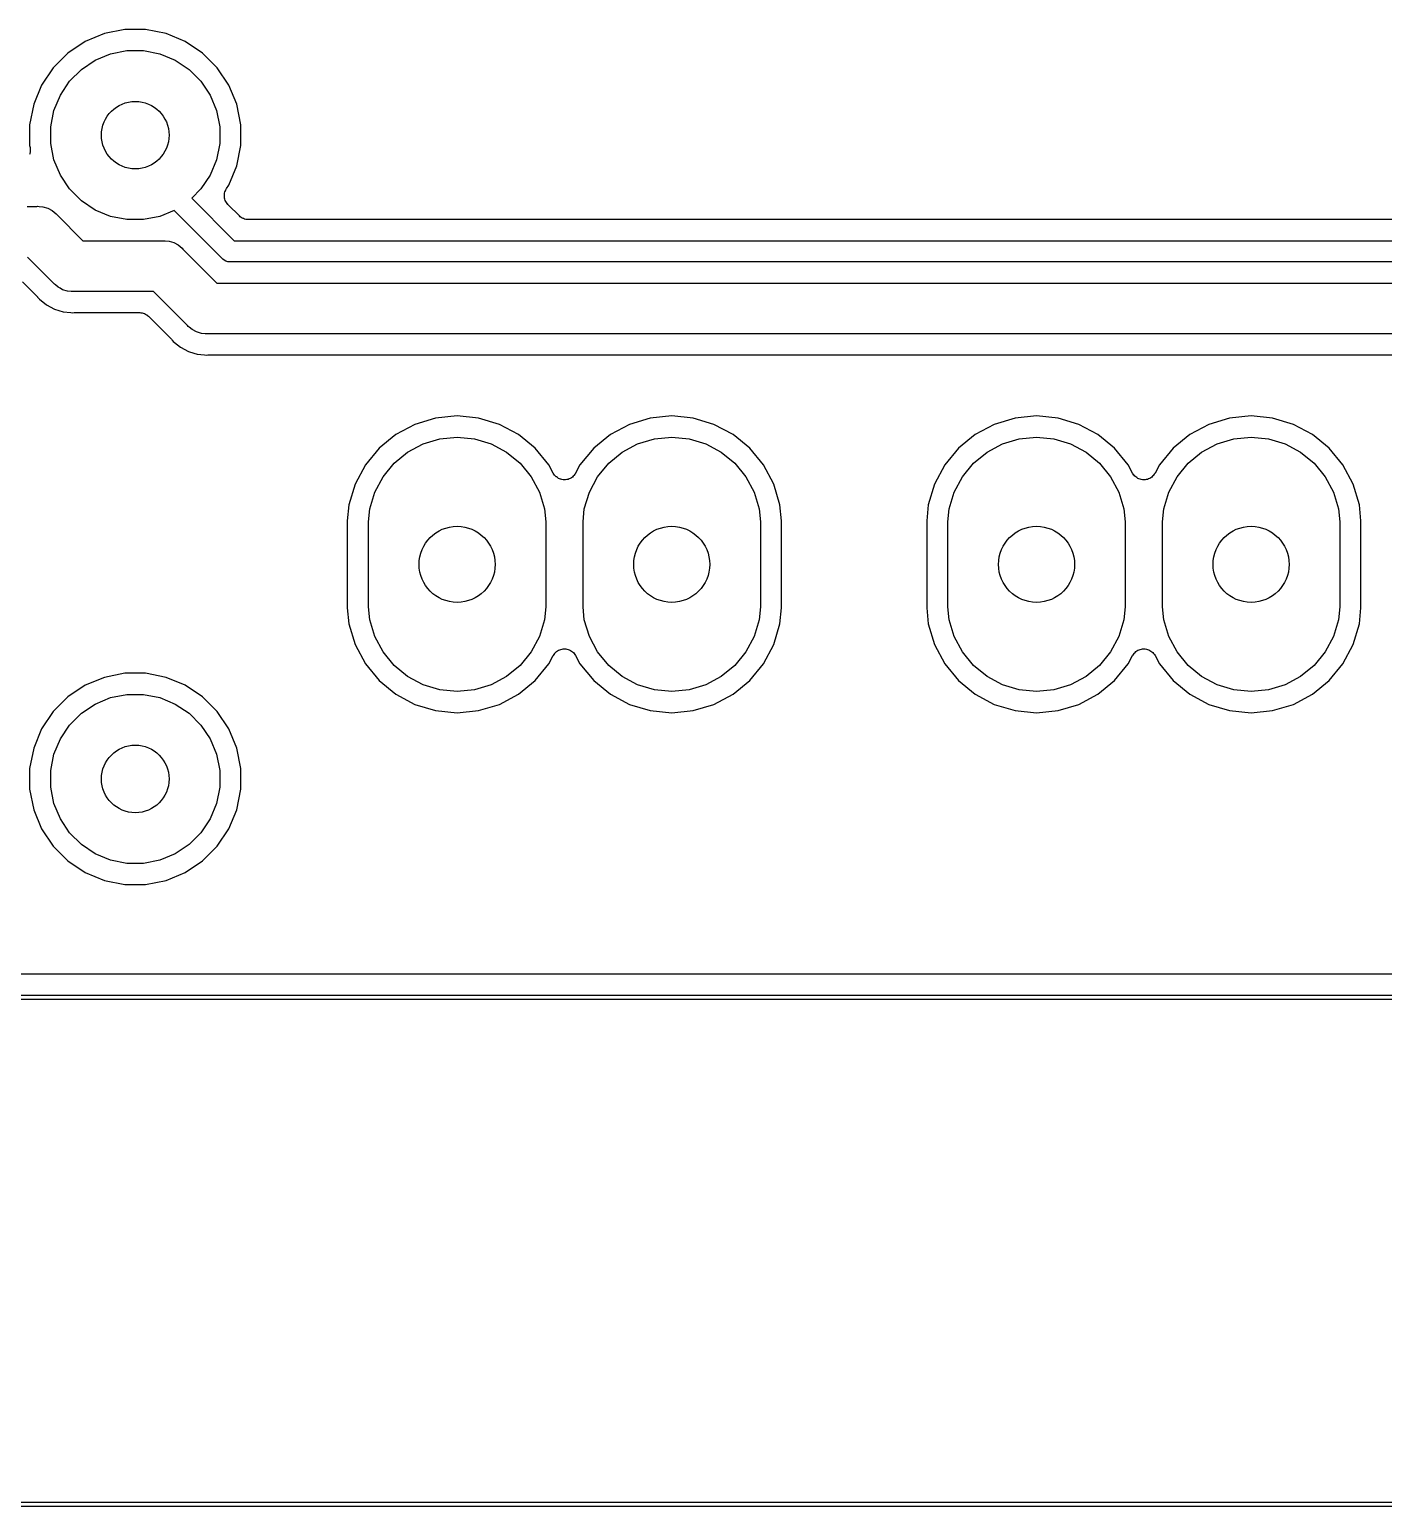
# Model space of a CAD drawing. Extents: x 44 to 126, y -146 to -44.
# Drawn here: x 62.25 to 78.27, y -146.03 to -128.54 of the extents above; entities that cross this region are included whole.
import ezdxf

# ---------------------------------------------------------------- set-up
doc = ezdxf.new("R2010")
doc.units = 0
doc.layers.add('BLACK', color=7, linetype='CONTINUOUS')

msp = doc.modelspace()

# ---------------------------------------------------------------- linework, layer by layer
at = {"layer": 'BLACK', "linetype": 'CONTINUOUS'}
for p, q in [((63.1354, -128.592), (62.9079, -128.686)), ((63.3769, -128.544), (63.1354, -128.592)), ((63.6231, -128.544), (63.3769, -128.544)), ((63.8646, -128.592), (63.6231, -128.544)), ((64.0921, -128.686), (63.8646, -128.592)), ((62.7032, -128.823), (62.5291, -128.997)), ((62.9079, -128.686), (62.7032, -128.823)), ((63.0263, -128.908), (63.2083, -128.832)), ((63.2083, -128.832), (63.4015, -128.794)), ((63.4015, -128.794), (63.5985, -128.794)), ((63.5985, -128.794), (63.7917, -128.832)), ((63.7917, -128.832), (63.9737, -128.908)), ((64.2968, -128.823), (64.0921, -128.686)), ((64.4709, -128.997), (64.2968, -128.823)), ((62.5291, -128.997), (62.3923, -129.202)), ((62.8625, -129.017), (63.0263, -128.908)), ((63.9737, -128.908), (64.1375, -129.017)), ((64.6077, -129.202), (64.4709, -128.997)), ((62.6138, -129.32), (62.7232, -129.157)), ((62.7232, -129.157), (62.8625, -129.017)), ((64.1375, -129.017), (64.2768, -129.157)), ((64.2768, -129.157), (64.3862, -129.32)), ((62.3923, -129.202), (62.298, -129.429)), ((62.5384, -129.502), (62.6138, -129.32)), ((64.3862, -129.32), (64.4616, -129.502)), ((64.702, -129.429), (64.6077, -129.202)), ((62.298, -129.429), (62.25, -129.671)), ((62.5, -129.696), (62.5384, -129.502)), ((64.4616, -129.502), (64.5, -129.696)), ((64.75, -129.671), (64.702, -129.429)), ((62.25, -129.671), (62.25, -129.917)), ((62.5, -129.892), (62.5, -129.696)), ((64.5, -129.696), (64.5, -129.892)), ((64.75, -129.917), (64.75, -129.671)), ((62.2508, -130.015), (62.2478, -130.022)), ((62.25, -129.917), (62.2548, -129.941)), ((62.2522, -130.008), (62.2508, -130.015)), ((62.2544, -130.001), (62.2522, -130.008)), ((62.2552, -129.994), (62.2544, -130.001)), ((62.2548, -129.941), (62.2551, -129.943)), ((62.2551, -129.943), (62.2557, -129.95)), ((62.2568, -129.986), (62.2552, -129.994)), ((62.2557, -129.95), (62.2571, -129.957)), ((62.2576, -129.972), (62.2568, -129.979)), ((62.2568, -129.979), (62.2568, -129.986)), ((62.2571, -129.957), (62.257, -129.965)), ((62.257, -129.965), (62.2576, -129.972)), ((62.5384, -130.086), (62.5, -129.892)), ((64.5, -129.892), (64.4616, -130.086)), ((64.702, -130.159), (64.75, -129.917)), ((62.6138, -130.268), (62.5384, -130.086)), ((64.4616, -130.086), (64.3862, -130.268)), ((64.6077, -130.386), (64.702, -130.159)), ((62.7232, -130.431), (62.6138, -130.268)), ((64.3862, -130.268), (64.2768, -130.431)), ((64.5803, -130.427), (64.6077, -130.386)), ((62.8625, -130.571), (62.7232, -130.431)), ((63.0263, -130.68), (62.8625, -130.571)), ((64.2768, -130.431), (64.1685, -130.54)), ((64.1685, -130.54), (64.6728, -131.044)), ((64.555, -130.509), (64.5565, -130.495)), ((64.5551, -130.51), (64.555, -130.509)), ((64.5563, -130.524), (64.555, -130.51)), ((64.555, -130.51), (64.5551, -130.51)), ((64.5576, -130.538), (64.5563, -130.524)), ((64.5565, -130.495), (64.5579, -130.481)), ((64.5577, -130.539), (64.5576, -130.538)), ((64.5578, -130.539), (64.5577, -130.539)), ((64.5618, -130.553), (64.5578, -130.539)), ((64.5579, -130.481), (64.5581, -130.48)), ((64.5581, -130.48), (64.5582, -130.48)), ((64.5582, -130.48), (64.5624, -130.466)), ((64.5657, -130.566), (64.5618, -130.553)), ((64.5624, -130.466), (64.5665, -130.453)), ((64.566, -130.567), (64.5657, -130.566)), ((64.5662, -130.567), (64.566, -130.567)), ((64.5727, -130.58), (64.5662, -130.567)), ((64.5665, -130.453), (64.5667, -130.452)), ((64.5667, -130.452), (64.5669, -130.452)), ((64.5669, -130.452), (64.5737, -130.44)), ((64.5792, -130.592), (64.5727, -130.58)), ((64.5737, -130.44), (64.5803, -130.427)), ((62.2193, -130.637), (62.3343, -130.637)), ((62.3343, -130.637), (62.349, -130.636)), ((62.349, -130.636), (62.3637, -130.637)), ((62.3637, -130.637), (62.3637, -130.637)), ((62.3637, -130.637), (62.4078, -130.641)), ((62.4078, -130.641), (62.4644, -130.658)), ((62.4644, -130.658), (62.5165, -130.686)), ((62.5165, -130.686), (62.5622, -130.724)), ((62.5622, -130.724), (62.5716, -130.735)), ((62.5716, -130.735), (62.8803, -131.044)), ((63.2083, -130.756), (63.0263, -130.68)), ((63.4015, -130.794), (63.2083, -130.756)), ((63.7917, -130.756), (63.5985, -130.794)), ((63.9608, -130.686), (63.7917, -130.756)), ((64.5283, -131.253), (63.9608, -130.686)), ((64.5796, -130.593), (64.5792, -130.592)), ((64.5798, -130.593), (64.5796, -130.593)), ((64.5886, -130.604), (64.5798, -130.593)), ((64.5975, -130.615), (64.5886, -130.604)), ((64.5983, -130.616), (64.5975, -130.615)), ((64.5989, -130.617), (64.5983, -130.616)), ((64.5983, -130.616), (64.5983, -130.616)), ((64.5983, -130.616), (64.5983, -130.616)), ((64.7324, -130.75), (64.5989, -130.617)), ((64.7431, -130.759), (64.7324, -130.75)), ((63.5985, -130.794), (63.4015, -130.794)), ((64.7537, -130.768), (64.7431, -130.759)), ((64.7544, -130.768), (64.7537, -130.768)), ((64.755, -130.769), (64.7544, -130.768)), ((64.7673, -130.775), (64.755, -130.769)), ((64.7794, -130.782), (64.7673, -130.775)), ((64.7801, -130.782), (64.7794, -130.782)), ((64.7808, -130.782), (64.7801, -130.782)), ((64.7941, -130.787), (64.7808, -130.782)), ((64.8073, -130.791), (64.7941, -130.787)), ((64.8081, -130.791), (64.8073, -130.791)), ((64.8088, -130.791), (64.8081, -130.791)), ((64.8227, -130.792), (64.8088, -130.791)), ((64.8364, -130.794), (64.8227, -130.792)), ((64.8379, -130.794), (64.8364, -130.794)), ((64.838, -130.794), (64.8379, -130.794)), ((64.8379, -130.794), (64.8379, -130.794)), ((64.8385, -130.794), (64.838, -130.794)), ((86.5142, -130.794), (64.8385, -130.794)), ((62.8803, -131.044), (63.8267, -131.044)), ((63.8267, -131.044), (63.8414, -131.043)), ((63.8414, -131.043), (63.8561, -131.044)), ((63.8561, -131.044), (63.8561, -131.044)), ((63.8561, -131.044), (63.9002, -131.048)), ((63.9002, -131.048), (63.9568, -131.065)), ((63.9568, -131.065), (64.0089, -131.093)), ((64.0089, -131.093), (64.0546, -131.131)), ((64.6728, -131.044), (88.2382, -131.044)), ((62.5334, -131.546), (62.2247, -131.237)), ((64.0546, -131.131), (64.0639, -131.142)), ((64.0639, -131.142), (64.4657, -131.544)), ((64.5322, -131.258), (64.5283, -131.253)), ((64.5369, -131.262), (64.5322, -131.258)), ((64.5512, -131.273), (64.5369, -131.262)), ((64.5704, -131.284), (64.5512, -131.273)), ((64.5729, -131.285), (64.5704, -131.284)), ((64.5965, -131.292), (64.5729, -131.285)), ((64.6149, -131.294), (64.5965, -131.292)), ((64.621, -131.295), (64.6149, -131.294)), ((64.6149, -131.294), (64.6149, -131.294)), ((64.6271, -131.294), (64.621, -131.295)), ((88.2839, -131.294), (64.6271, -131.294)), ((62.1649, -131.531), (62.3428, -131.709)), ((62.5428, -131.557), (62.5334, -131.546)), ((62.5543, -131.567), (62.5428, -131.557)), ((62.5885, -131.595), (62.5543, -131.567)), ((62.61, -131.606), (62.5885, -131.595)), ((62.6406, -131.623), (62.61, -131.606)), ((62.6972, -131.64), (62.6406, -131.623)), ((64.4657, -131.544), (88.4453, -131.544)), ((62.3428, -131.709), (62.3442, -131.71)), ((62.3442, -131.71), (62.3482, -131.715)), ((62.3482, -131.715), (62.3527, -131.719)), ((62.3527, -131.719), (62.3652, -131.735)), ((62.3652, -131.735), (62.449, -131.804)), ((62.449, -131.804), (62.5445, -131.855)), ((62.7413, -131.644), (62.6972, -131.64)), ((62.756, -131.645), (62.7413, -131.644)), ((62.7413, -131.644), (62.7413, -131.644)), ((62.7707, -131.644), (62.756, -131.645)), ((63.7171, -131.644), (62.7707, -131.644)), ((64.1189, -132.046), (63.7171, -131.644)), ((62.5445, -131.855), (62.6482, -131.886)), ((62.6482, -131.886), (62.7363, -131.895)), ((62.7363, -131.895), (62.7363, -131.895)), ((62.7363, -131.895), (62.756, -131.897)), ((62.756, -131.897), (62.7757, -131.895)), ((62.7757, -131.895), (62.7778, -131.895)), ((62.7778, -131.895), (62.7841, -131.895)), ((62.7841, -131.895), (62.7904, -131.894)), ((62.7904, -131.894), (63.5514, -131.894)), ((63.5514, -131.894), (63.5519, -131.894)), ((63.5519, -131.894), (63.552, -131.894)), ((63.552, -131.894), (63.552, -131.894)), ((63.552, -131.894), (63.5535, -131.894)), ((63.5535, -131.894), (63.5673, -131.896)), ((63.5673, -131.896), (63.5811, -131.897)), ((63.5811, -131.897), (63.5818, -131.897)), ((63.5818, -131.897), (63.5826, -131.897)), ((63.5826, -131.897), (63.5958, -131.901)), ((63.5958, -131.901), (63.6091, -131.906)), ((63.6091, -131.906), (63.6098, -131.906)), ((63.6098, -131.906), (63.6105, -131.906)), ((63.6105, -131.906), (63.6227, -131.913)), ((63.6227, -131.913), (63.6349, -131.919)), ((63.6349, -131.919), (63.6355, -131.92)), ((63.6355, -131.92), (63.6362, -131.92)), ((63.6362, -131.92), (63.6468, -131.929)), ((63.6468, -131.929), (63.6575, -131.938)), ((63.6575, -131.938), (63.9282, -132.209)), ((64.1282, -132.057), (64.1189, -132.046)), ((64.1397, -132.067), (64.1282, -132.057)), ((64.1739, -132.095), (64.1397, -132.067)), ((64.1397, -132.067), (64.1397, -132.067)), ((64.226, -132.123), (64.1739, -132.095)), ((64.2826, -132.14), (64.226, -132.123)), ((64.226, -132.123), (64.226, -132.123)), ((64.3267, -132.144), (64.2826, -132.14)), ((64.3414, -132.145), (64.3267, -132.144)), ((64.3267, -132.144), (64.3267, -132.144)), ((64.3561, -132.144), (64.3414, -132.145)), ((88.5549, -132.144), (64.3561, -132.144)), ((63.9282, -132.209), (63.9297, -132.21)), ((63.9297, -132.21), (63.9336, -132.215)), ((63.9336, -132.215), (63.9381, -132.22)), ((63.9381, -132.22), (63.9506, -132.235)), ((63.9506, -132.235), (63.9659, -132.247)), ((63.9659, -132.247), (63.9661, -132.247)), ((63.9661, -132.247), (64.0344, -132.304)), ((64.0344, -132.304), (64.1299, -132.355)), ((64.1299, -132.355), (64.1421, -132.358)), ((64.1421, -132.358), (64.1421, -132.358)), ((64.1421, -132.358), (64.2336, -132.386)), ((64.2336, -132.386), (64.3217, -132.395)), ((64.3217, -132.395), (64.3217, -132.395)), ((64.3217, -132.395), (64.3414, -132.397)), ((64.3414, -132.397), (64.3611, -132.395)), ((64.3611, -132.395), (64.3632, -132.395)), ((64.3632, -132.395), (64.3695, -132.395)), ((64.3695, -132.395), (64.3758, -132.394)), ((64.3758, -132.394), (88.5352, -132.394)), ((67.0552, -133.143), (66.8101, -133.217)), ((67.31, -133.118), (67.0552, -133.143)), ((67.5648, -133.143), (67.31, -133.118)), ((67.8099, -133.217), (67.5648, -133.143)), ((69.5952, -133.143), (69.3501, -133.217)), ((69.85, -133.118), (69.5952, -133.143)), ((70.1048, -133.143), (69.85, -133.118)), ((70.3499, -133.217), (70.1048, -133.143)), ((73.9132, -133.143), (73.6681, -133.217)), ((74.168, -133.118), (73.9132, -133.143)), ((74.4228, -133.143), (74.168, -133.118)), ((74.6679, -133.217), (74.4228, -133.143)), ((76.4532, -133.143), (76.2081, -133.217)), ((76.708, -133.118), (76.4532, -133.143)), ((76.9628, -133.143), (76.708, -133.118)), ((77.2079, -133.217), (76.9628, -133.143)), ((66.5843, -133.338), (66.3863, -133.5)), ((66.8101, -133.217), (66.5843, -133.338)), ((67.1042, -133.389), (67.31, -133.369)), ((67.31, -133.369), (67.5158, -133.389)), ((68.0357, -133.338), (67.8099, -133.217)), ((68.2337, -133.5), (68.0357, -133.338)), ((69.1243, -133.338), (68.9263, -133.5)), ((69.3501, -133.217), (69.1243, -133.338)), ((69.6442, -133.389), (69.85, -133.369)), ((69.85, -133.369), (70.0558, -133.389)), ((70.5757, -133.338), (70.3499, -133.217)), ((70.7737, -133.5), (70.5757, -133.338)), ((73.4423, -133.338), (73.2443, -133.5)), ((73.6681, -133.217), (73.4423, -133.338)), ((73.9622, -133.389), (74.168, -133.369)), ((74.168, -133.369), (74.3738, -133.389)), ((74.8937, -133.338), (74.6679, -133.217)), ((75.0917, -133.5), (74.8937, -133.338)), ((75.9823, -133.338), (75.7843, -133.5)), ((76.2081, -133.217), (75.9823, -133.338)), ((76.5022, -133.389), (76.708, -133.369)), ((76.708, -133.369), (76.9138, -133.389)), ((77.4337, -133.338), (77.2079, -133.217)), ((77.6317, -133.5), (77.4337, -133.338)), ((66.3863, -133.5), (66.2239, -133.698)), ((66.5639, -133.678), (66.7238, -133.547)), ((66.7238, -133.547), (66.9062, -133.449)), ((66.9062, -133.449), (67.1042, -133.389)), ((67.5158, -133.389), (67.7138, -133.449)), ((67.7138, -133.449), (67.8962, -133.547)), ((67.8962, -133.547), (68.0561, -133.678)), ((68.3961, -133.698), (68.2337, -133.5)), ((68.9263, -133.5), (68.7639, -133.698)), ((69.1039, -133.678), (69.2638, -133.547)), ((69.2638, -133.547), (69.4462, -133.449)), ((69.4462, -133.449), (69.6442, -133.389)), ((70.0558, -133.389), (70.2538, -133.449)), ((70.2538, -133.449), (70.4362, -133.547)), ((70.4362, -133.547), (70.5961, -133.678)), ((70.9361, -133.698), (70.7737, -133.5)), ((73.2443, -133.5), (73.0819, -133.698)), ((73.4219, -133.678), (73.5818, -133.547)), ((73.5818, -133.547), (73.7642, -133.449)), ((73.7642, -133.449), (73.9622, -133.389)), ((74.3738, -133.389), (74.5718, -133.449)), ((74.5718, -133.449), (74.7542, -133.547)), ((74.7542, -133.547), (74.9141, -133.678)), ((75.2541, -133.698), (75.0917, -133.5)), ((75.7843, -133.5), (75.6219, -133.698)), ((75.9619, -133.678), (76.1218, -133.547)), ((76.1218, -133.547), (76.3042, -133.449)), ((76.3042, -133.449), (76.5022, -133.389)), ((76.9138, -133.389), (77.1118, -133.449)), ((77.1118, -133.449), (77.2942, -133.547)), ((77.2942, -133.547), (77.4541, -133.678)), ((77.7941, -133.698), (77.6317, -133.5)), ((66.2239, -133.698), (66.1031, -133.924)), ((66.4327, -133.838), (66.5639, -133.678)), ((68.0561, -133.678), (68.1873, -133.838)), ((68.4477, -133.795), (68.3961, -133.698)), ((68.7639, -133.698), (68.7123, -133.795)), ((68.9727, -133.838), (69.1039, -133.678)), ((70.5961, -133.678), (70.7273, -133.838)), ((71.0569, -133.924), (70.9361, -133.698)), ((73.0819, -133.698), (72.9611, -133.924)), ((73.2907, -133.838), (73.4219, -133.678)), ((74.9141, -133.678), (75.0453, -133.838)), ((75.3057, -133.795), (75.2541, -133.698)), ((75.6219, -133.698), (75.5703, -133.795)), ((75.8307, -133.838), (75.9619, -133.678)), ((77.4541, -133.678), (77.5853, -133.838)), ((77.9149, -133.924), (77.7941, -133.698)), ((66.3352, -134.02), (66.4327, -133.838)), ((68.1873, -133.838), (68.2848, -134.02)), ((68.4556, -133.807), (68.4477, -133.795)), ((68.4636, -133.819), (68.4556, -133.807)), ((68.4638, -133.819), (68.4636, -133.819)), ((68.464, -133.819), (68.4638, -133.819)), ((68.4741, -133.829), (68.464, -133.819)), ((68.4841, -133.839), (68.4741, -133.829)), ((68.4844, -133.84), (68.4841, -133.839)), ((68.4846, -133.84), (68.4844, -133.84)), ((68.4966, -133.848), (68.4846, -133.84)), ((68.5084, -133.856), (68.4966, -133.848)), ((68.5087, -133.856), (68.5084, -133.856)), ((68.5089, -133.856), (68.5087, -133.856)), ((68.5224, -133.862), (68.5089, -133.856)), ((68.5353, -133.867), (68.5224, -133.862)), ((68.5356, -133.867), (68.5353, -133.867)), ((68.536, -133.867), (68.5356, -133.867)), ((68.5502, -133.87), (68.536, -133.867)), ((68.564, -133.873), (68.5502, -133.87)), ((68.5643, -133.873), (68.564, -133.873)), ((68.5646, -133.873), (68.5643, -133.873)), ((68.5789, -133.873), (68.5646, -133.873)), ((68.5933, -133.873), (68.5789, -133.873)), ((68.5936, -133.873), (68.5933, -133.873)), ((68.5939, -133.873), (68.5936, -133.873)), ((68.608, -133.871), (68.5939, -133.873)), ((68.622, -133.868), (68.608, -133.871)), ((68.6223, -133.868), (68.622, -133.868)), ((68.6227, -133.868), (68.6223, -133.868)), ((68.6361, -133.862), (68.6227, -133.868)), ((68.6492, -133.857), (68.6361, -133.862)), ((68.6495, -133.857), (68.6492, -133.857)), ((68.6498, -133.857), (68.6495, -133.857)), ((68.6619, -133.849), (68.6498, -133.857)), ((68.6737, -133.841), (68.6619, -133.849)), ((68.674, -133.841), (68.6737, -133.841)), ((68.6742, -133.841), (68.674, -133.841)), ((68.6845, -133.831), (68.6742, -133.841)), ((68.6947, -133.821), (68.6845, -133.831)), ((68.6949, -133.82), (68.6947, -133.821)), ((68.6951, -133.82), (68.6949, -133.82)), ((68.7032, -133.808), (68.6951, -133.82)), ((68.7113, -133.797), (68.7032, -133.808)), ((68.7116, -133.796), (68.7113, -133.797)), ((68.7123, -133.795), (68.7116, -133.796)), ((68.7116, -133.796), (68.7116, -133.796)), ((68.7116, -133.796), (68.7116, -133.796)), ((68.8752, -134.02), (68.9727, -133.838)), ((70.7273, -133.838), (70.8248, -134.02)), ((73.1932, -134.02), (73.2907, -133.838)), ((75.0453, -133.838), (75.1428, -134.02)), ((75.3136, -133.807), (75.3057, -133.795)), ((75.3216, -133.819), (75.3136, -133.807)), ((75.3218, -133.819), (75.3216, -133.819)), ((75.322, -133.819), (75.3218, -133.819)), ((75.3321, -133.829), (75.322, -133.819)), ((75.3421, -133.839), (75.3321, -133.829)), ((75.3424, -133.84), (75.3421, -133.839)), ((75.3426, -133.84), (75.3424, -133.84)), ((75.3546, -133.848), (75.3426, -133.84)), ((75.3664, -133.856), (75.3546, -133.848)), ((75.3667, -133.856), (75.3664, -133.856)), ((75.3669, -133.856), (75.3667, -133.856)), ((75.3804, -133.862), (75.3669, -133.856)), ((75.3933, -133.867), (75.3804, -133.862)), ((75.3936, -133.867), (75.3933, -133.867)), ((75.394, -133.867), (75.3936, -133.867)), ((75.4082, -133.87), (75.394, -133.867)), ((75.422, -133.873), (75.4082, -133.87)), ((75.4223, -133.873), (75.422, -133.873)), ((75.4226, -133.873), (75.4223, -133.873)), ((75.4369, -133.873), (75.4226, -133.873)), ((75.4513, -133.873), (75.4369, -133.873)), ((75.4516, -133.873), (75.4513, -133.873)), ((75.4519, -133.873), (75.4516, -133.873)), ((75.466, -133.871), (75.4519, -133.873)), ((75.48, -133.868), (75.466, -133.871)), ((75.4803, -133.868), (75.48, -133.868)), ((75.4807, -133.868), (75.4803, -133.868)), ((75.4941, -133.862), (75.4807, -133.868)), ((75.5072, -133.857), (75.4941, -133.862)), ((75.5075, -133.857), (75.5072, -133.857)), ((75.5078, -133.857), (75.5075, -133.857)), ((75.5199, -133.849), (75.5078, -133.857)), ((75.5317, -133.841), (75.5199, -133.849)), ((75.532, -133.841), (75.5317, -133.841)), ((75.5322, -133.841), (75.532, -133.841)), ((75.5425, -133.831), (75.5322, -133.841)), ((75.5527, -133.821), (75.5425, -133.831)), ((75.5529, -133.82), (75.5527, -133.821)), ((75.5531, -133.82), (75.5529, -133.82)), ((75.5612, -133.808), (75.5531, -133.82)), ((75.5693, -133.797), (75.5612, -133.808)), ((75.5696, -133.796), (75.5693, -133.797)), ((75.5703, -133.795), (75.5696, -133.796)), ((75.5696, -133.796), (75.5696, -133.796)), ((75.5696, -133.796), (75.5696, -133.796)), ((75.7332, -134.02), (75.8307, -133.838)), ((77.5853, -133.838), (77.6828, -134.02)), ((66.1031, -133.924), (66.0288, -134.169)), ((66.2752, -134.218), (66.3352, -134.02)), ((68.2848, -134.02), (68.3448, -134.218)), ((68.8152, -134.218), (68.8752, -134.02)), ((70.8248, -134.02), (70.8848, -134.218)), ((71.1312, -134.169), (71.0569, -133.924)), ((72.9611, -133.924), (72.8868, -134.169)), ((73.1332, -134.218), (73.1932, -134.02)), ((75.1428, -134.02), (75.2028, -134.218)), ((75.6732, -134.218), (75.7332, -134.02)), ((77.6828, -134.02), (77.7428, -134.218)), ((77.9892, -134.169), (77.9149, -133.924)), ((66.0288, -134.169), (66.01, -134.36)), ((66.26, -134.372), (66.2752, -134.218)), ((68.3448, -134.218), (68.36, -134.372)), ((68.8, -134.372), (68.8152, -134.218)), ((70.8848, -134.218), (70.9, -134.372)), ((71.15, -134.36), (71.1312, -134.169)), ((72.8868, -134.169), (72.868, -134.36)), ((73.118, -134.372), (73.1332, -134.218)), ((75.2028, -134.218), (75.218, -134.372)), ((75.658, -134.372), (75.6732, -134.218)), ((77.7428, -134.218), (77.758, -134.372)), ((78.008, -134.36), (77.9892, -134.169)), ((66.01, -134.36), (66.01, -135.388)), ((66.26, -135.376), (66.26, -134.372)), ((68.36, -134.372), (68.36, -135.376)), ((68.8, -135.376), (68.8, -134.372)), ((70.9, -134.372), (70.9, -135.376)), ((71.15, -135.388), (71.15, -134.36)), ((72.868, -134.36), (72.868, -135.388)), ((73.118, -135.376), (73.118, -134.372)), ((75.218, -134.372), (75.218, -135.376)), ((75.658, -135.376), (75.658, -134.372)), ((77.758, -134.372), (77.758, -135.376)), ((78.008, -135.388), (78.008, -134.36)), ((66.01, -135.388), (66.0288, -135.579)), ((66.2752, -135.53), (66.26, -135.376)), ((68.36, -135.376), (68.3448, -135.53)), ((68.8152, -135.53), (68.8, -135.376)), ((70.9, -135.376), (70.8848, -135.53)), ((71.1312, -135.579), (71.15, -135.388)), ((72.868, -135.388), (72.8868, -135.579)), ((73.1332, -135.53), (73.118, -135.376)), ((75.218, -135.376), (75.2028, -135.53)), ((75.6732, -135.53), (75.658, -135.376)), ((77.758, -135.376), (77.7428, -135.53)), ((77.9892, -135.579), (78.008, -135.388)), ((66.0288, -135.579), (66.1031, -135.824)), ((66.3352, -135.728), (66.2752, -135.53)), ((68.3448, -135.53), (68.2848, -135.728)), ((68.8752, -135.728), (68.8152, -135.53)), ((70.8848, -135.53), (70.8248, -135.728)), ((71.0569, -135.824), (71.1312, -135.579)), ((72.8868, -135.579), (72.9611, -135.824)), ((73.1932, -135.728), (73.1332, -135.53)), ((75.2028, -135.53), (75.1428, -135.728)), ((75.7332, -135.728), (75.6732, -135.53)), ((77.7428, -135.53), (77.6828, -135.728)), ((77.9149, -135.824), (77.9892, -135.579)), ((66.1031, -135.824), (66.2239, -136.05)), ((66.4327, -135.91), (66.3352, -135.728)), ((68.2848, -135.728), (68.1873, -135.91)), ((68.9727, -135.91), (68.8752, -135.728)), ((70.8248, -135.728), (70.7273, -135.91)), ((70.9361, -136.05), (71.0569, -135.824)), ((72.9611, -135.824), (73.0819, -136.05)), ((73.2907, -135.91), (73.1932, -135.728)), ((75.1428, -135.728), (75.0453, -135.91)), ((75.8307, -135.91), (75.7332, -135.728)), ((77.6828, -135.728), (77.5853, -135.91)), ((77.7941, -136.05), (77.9149, -135.824)), ((66.5639, -136.07), (66.4327, -135.91)), ((68.1873, -135.91), (68.0561, -136.07)), ((68.3961, -136.05), (68.4477, -135.953)), ((68.4477, -135.953), (68.4484, -135.952)), ((68.4484, -135.952), (68.4487, -135.951)), ((68.4484, -135.952), (68.4484, -135.952)), ((68.4484, -135.952), (68.4484, -135.952)), ((68.4487, -135.951), (68.4567, -135.94)), ((68.4567, -135.94), (68.4649, -135.928)), ((68.4649, -135.928), (68.4651, -135.928)), ((68.4651, -135.928), (68.4653, -135.927)), ((68.4653, -135.927), (68.4755, -135.917)), ((68.4755, -135.917), (68.4858, -135.907)), ((68.4858, -135.907), (68.486, -135.907)), ((68.486, -135.907), (68.4863, -135.907)), ((68.4863, -135.907), (68.4983, -135.899)), ((68.4983, -135.899), (68.5102, -135.891)), ((68.5102, -135.891), (68.5105, -135.891)), ((68.5105, -135.891), (68.5108, -135.891)), ((68.5108, -135.891), (68.5241, -135.886)), ((68.5241, -135.886), (68.5373, -135.88)), ((68.5373, -135.88), (68.5377, -135.88)), ((68.5377, -135.88), (68.538, -135.88)), ((68.538, -135.88), (68.5521, -135.877)), ((68.5521, -135.877), (68.5661, -135.875)), ((68.5661, -135.875), (68.5664, -135.875)), ((68.5664, -135.875), (68.5667, -135.875)), ((68.5667, -135.875), (68.5812, -135.875)), ((68.5812, -135.875), (68.5954, -135.875)), ((68.5954, -135.875), (68.5957, -135.875)), ((68.5957, -135.875), (68.596, -135.875)), ((68.596, -135.875), (68.61, -135.878)), ((68.61, -135.878), (68.624, -135.881)), ((68.624, -135.881), (68.6244, -135.881)), ((68.6244, -135.881), (68.6247, -135.881)), ((68.6247, -135.881), (68.6377, -135.886)), ((68.6377, -135.886), (68.6511, -135.892)), ((68.6511, -135.892), (68.6513, -135.892)), ((68.6513, -135.892), (68.6516, -135.892)), ((68.6516, -135.892), (68.6633, -135.9)), ((68.6633, -135.9), (68.6754, -135.908)), ((68.6754, -135.908), (68.6756, -135.908)), ((68.6756, -135.908), (68.6759, -135.909)), ((68.6759, -135.909), (68.6858, -135.919)), ((68.6858, -135.919), (68.696, -135.929)), ((68.696, -135.929), (68.6962, -135.929)), ((68.6962, -135.929), (68.6964, -135.929)), ((68.6964, -135.929), (68.7043, -135.941)), ((68.7043, -135.941), (68.7123, -135.953)), ((68.7123, -135.953), (68.7639, -136.05)), ((69.1039, -136.07), (68.9727, -135.91)), ((70.7273, -135.91), (70.5961, -136.07)), ((73.4219, -136.07), (73.2907, -135.91)), ((75.0453, -135.91), (74.9141, -136.07)), ((75.2541, -136.05), (75.3057, -135.953)), ((75.3057, -135.953), (75.3064, -135.952)), ((75.3064, -135.952), (75.3067, -135.951)), ((75.3064, -135.952), (75.3064, -135.952)), ((75.3064, -135.952), (75.3064, -135.952)), ((75.3067, -135.951), (75.3147, -135.94)), ((75.3147, -135.94), (75.3229, -135.928)), ((75.3229, -135.928), (75.3231, -135.928)), ((75.3231, -135.928), (75.3233, -135.927)), ((75.3233, -135.927), (75.3335, -135.917)), ((75.3335, -135.917), (75.3438, -135.907)), ((75.3438, -135.907), (75.344, -135.907)), ((75.344, -135.907), (75.3443, -135.907)), ((75.3443, -135.907), (75.3563, -135.899)), ((75.3563, -135.899), (75.3682, -135.891)), ((75.3682, -135.891), (75.3685, -135.891)), ((75.3685, -135.891), (75.3688, -135.891)), ((75.3688, -135.891), (75.3821, -135.886)), ((75.3821, -135.886), (75.3953, -135.88)), ((75.3953, -135.88), (75.3957, -135.88)), ((75.3957, -135.88), (75.396, -135.88)), ((75.396, -135.88), (75.4101, -135.877)), ((75.4101, -135.877), (75.4241, -135.875)), ((75.4241, -135.875), (75.4244, -135.875)), ((75.4244, -135.875), (75.4247, -135.875)), ((75.4247, -135.875), (75.4392, -135.875)), ((75.4392, -135.875), (75.4534, -135.875)), ((75.4534, -135.875), (75.4537, -135.875)), ((75.4537, -135.875), (75.454, -135.875)), ((75.454, -135.875), (75.468, -135.878)), ((75.468, -135.878), (75.482, -135.881)), ((75.482, -135.881), (75.4824, -135.881)), ((75.4824, -135.881), (75.4827, -135.881)), ((75.4827, -135.881), (75.4957, -135.886)), ((75.4957, -135.886), (75.5091, -135.892)), ((75.5091, -135.892), (75.5093, -135.892)), ((75.5093, -135.892), (75.5096, -135.892)), ((75.5096, -135.892), (75.5213, -135.9)), ((75.5213, -135.9), (75.5334, -135.908)), ((75.5334, -135.908), (75.5336, -135.908)), ((75.5336, -135.908), (75.5339, -135.909)), ((75.5339, -135.909), (75.5438, -135.919)), ((75.5438, -135.919), (75.554, -135.929)), ((75.554, -135.929), (75.5542, -135.929)), ((75.5542, -135.929), (75.5544, -135.929)), ((75.5544, -135.929), (75.5623, -135.941)), ((75.5623, -135.941), (75.5703, -135.953)), ((75.5703, -135.953), (75.6219, -136.05)), ((75.9619, -136.07), (75.8307, -135.91)), ((77.5853, -135.91), (77.4541, -136.07)), ((63.3769, -136.164), (63.1354, -136.212)), ((63.6231, -136.164), (63.3769, -136.164)), ((63.8646, -136.212), (63.6231, -136.164)), ((66.2239, -136.05), (66.3863, -136.248)), ((66.7238, -136.201), (66.5639, -136.07)), ((68.0561, -136.07), (67.8962, -136.201)), ((68.2337, -136.248), (68.3961, -136.05)), ((68.7639, -136.05), (68.9263, -136.248)), ((69.2638, -136.201), (69.1039, -136.07)), ((70.5961, -136.07), (70.4362, -136.201)), ((70.7737, -136.248), (70.9361, -136.05)), ((73.0819, -136.05), (73.2443, -136.248)), ((73.5818, -136.201), (73.4219, -136.07)), ((74.9141, -136.07), (74.7542, -136.201)), ((75.0917, -136.248), (75.2541, -136.05)), ((75.6219, -136.05), (75.7843, -136.248)), ((76.1218, -136.201), (75.9619, -136.07)), ((77.4541, -136.07), (77.2942, -136.201)), ((77.6317, -136.248), (77.7941, -136.05)), ((62.9079, -136.306), (62.7032, -136.443)), ((63.1354, -136.212), (62.9079, -136.306)), ((64.0921, -136.306), (63.8646, -136.212)), ((64.2968, -136.443), (64.0921, -136.306)), ((66.3863, -136.248), (66.5843, -136.41)), ((66.9062, -136.299), (66.7238, -136.201)), ((67.1042, -136.359), (66.9062, -136.299)), ((67.7138, -136.299), (67.5158, -136.359)), ((67.8962, -136.201), (67.7138, -136.299)), ((68.0357, -136.41), (68.2337, -136.248)), ((68.9263, -136.248), (69.1243, -136.41)), ((69.4462, -136.299), (69.2638, -136.201)), ((69.6442, -136.359), (69.4462, -136.299)), ((70.2538, -136.299), (70.0558, -136.359)), ((70.4362, -136.201), (70.2538, -136.299)), ((70.5757, -136.41), (70.7737, -136.248)), ((73.2443, -136.248), (73.4423, -136.41)), ((73.7642, -136.299), (73.5818, -136.201)), ((73.9622, -136.359), (73.7642, -136.299)), ((74.5718, -136.299), (74.3738, -136.359)), ((74.7542, -136.201), (74.5718, -136.299)), ((74.8937, -136.41), (75.0917, -136.248)), ((75.7843, -136.248), (75.9823, -136.41)), ((76.3042, -136.299), (76.1218, -136.201)), ((76.5022, -136.359), (76.3042, -136.299)), ((77.1118, -136.299), (76.9138, -136.359)), ((77.2942, -136.201), (77.1118, -136.299)), ((77.4337, -136.41), (77.6317, -136.248)), ((62.7032, -136.443), (62.5291, -136.617)), ((63.0263, -136.528), (63.2083, -136.452)), ((63.2083, -136.452), (63.4015, -136.414)), ((63.4015, -136.414), (63.5985, -136.414)), ((63.5985, -136.414), (63.7917, -136.452)), ((63.7917, -136.452), (63.9737, -136.528)), ((64.4709, -136.617), (64.2968, -136.443)), ((66.5843, -136.41), (66.8101, -136.531)), ((67.31, -136.379), (67.1042, -136.359)), ((67.5158, -136.359), (67.31, -136.379)), ((67.8099, -136.531), (68.0357, -136.41)), ((69.1243, -136.41), (69.3501, -136.531)), ((69.85, -136.379), (69.6442, -136.359)), ((70.0558, -136.359), (69.85, -136.379)), ((70.3499, -136.531), (70.5757, -136.41)), ((73.4423, -136.41), (73.6681, -136.531)), ((74.168, -136.379), (73.9622, -136.359)), ((74.3738, -136.359), (74.168, -136.379)), ((74.6679, -136.531), (74.8937, -136.41)), ((75.9823, -136.41), (76.2081, -136.531)), ((76.708, -136.379), (76.5022, -136.359)), ((76.9138, -136.359), (76.708, -136.379)), ((77.2079, -136.531), (77.4337, -136.41)), ((62.5291, -136.617), (62.3923, -136.822)), ((62.7232, -136.777), (62.8625, -136.637)), ((62.8625, -136.637), (63.0263, -136.528)), ((63.9737, -136.528), (64.1375, -136.637)), ((64.1375, -136.637), (64.2768, -136.777)), ((64.6077, -136.822), (64.4709, -136.617)), ((66.8101, -136.531), (67.0552, -136.605)), ((67.0552, -136.605), (67.31, -136.63)), ((67.31, -136.63), (67.5648, -136.605)), ((67.5648, -136.605), (67.8099, -136.531)), ((69.3501, -136.531), (69.5952, -136.605)), ((69.5952, -136.605), (69.85, -136.63)), ((69.85, -136.63), (70.1048, -136.605)), ((70.1048, -136.605), (70.3499, -136.531)), ((73.6681, -136.531), (73.9132, -136.605)), ((73.9132, -136.605), (74.168, -136.63)), ((74.168, -136.63), (74.4228, -136.605)), ((74.4228, -136.605), (74.6679, -136.531)), ((76.2081, -136.531), (76.4532, -136.605)), ((76.4532, -136.605), (76.708, -136.63)), ((76.708, -136.63), (76.9628, -136.605)), ((76.9628, -136.605), (77.2079, -136.531)), ((62.3923, -136.822), (62.298, -137.049)), ((62.6138, -136.94), (62.7232, -136.777)), ((64.2768, -136.777), (64.3862, -136.94)), ((64.702, -137.049), (64.6077, -136.822)), ((62.298, -137.049), (62.25, -137.291)), ((62.5384, -137.122), (62.6138, -136.94)), ((64.3862, -136.94), (64.4616, -137.122)), ((64.75, -137.291), (64.702, -137.049)), ((62.5, -137.316), (62.5384, -137.122)), ((64.4616, -137.122), (64.5, -137.316)), ((62.25, -137.291), (62.25, -137.537)), ((62.5, -137.512), (62.5, -137.316)), ((64.5, -137.316), (64.5, -137.512)), ((64.75, -137.537), (64.75, -137.291)), ((62.25, -137.537), (62.298, -137.779)), ((62.5384, -137.706), (62.5, -137.512)), ((64.5, -137.512), (64.4616, -137.706)), ((64.702, -137.779), (64.75, -137.537)), ((62.6138, -137.888), (62.5384, -137.706)), ((64.4616, -137.706), (64.3862, -137.888)), ((62.298, -137.779), (62.3923, -138.006)), ((62.7232, -138.051), (62.6138, -137.888)), ((64.3862, -137.888), (64.2768, -138.051)), ((64.6077, -138.006), (64.702, -137.779)), ((62.3923, -138.006), (62.5291, -138.211)), ((62.8625, -138.191), (62.7232, -138.051)), ((64.2768, -138.051), (64.1375, -138.191)), ((64.4709, -138.211), (64.6077, -138.006)), ((62.5291, -138.211), (62.7032, -138.385)), ((63.0263, -138.3), (62.8625, -138.191)), ((64.1375, -138.191), (63.9737, -138.3)), ((64.2968, -138.385), (64.4709, -138.211)), ((62.7032, -138.385), (62.9079, -138.522)), ((63.2083, -138.376), (63.0263, -138.3)), ((63.4015, -138.414), (63.2083, -138.376)), ((63.5985, -138.414), (63.4015, -138.414)), ((63.7917, -138.376), (63.5985, -138.414)), ((63.9737, -138.3), (63.7917, -138.376)), ((64.0921, -138.522), (64.2968, -138.385)), ((62.9079, -138.522), (63.1354, -138.616)), ((63.1354, -138.616), (63.3769, -138.664)), ((63.6231, -138.664), (63.8646, -138.616)), ((63.8646, -138.616), (64.0921, -138.522)), ((63.3769, -138.664), (63.6231, -138.664)), ((119.575, -139.725), (50.425, -139.725)), ((50.025, -139.975), (119.975, -139.975)), ((119.999, -140.025), (50.0012, -140.025)), ((125.999, -146.025), (44.0012, -146.025)), ((44.025, -145.975), (125.975, -145.975))]:
    msp.add_line(p, q, dxfattribs=at)
at = {"layer": 'BLACK'}
for centre, radius in [((63.5, -129.794), 0.4), ((63.5, -129.794), 0.4), ((67.31, -134.874), 0.45), ((67.31, -134.874), 0.45), ((69.85, -134.874), 0.45), ((69.85, -134.874), 0.45), ((74.168, -134.874), 0.45), ((74.168, -134.874), 0.45), ((76.708, -134.874), 0.45), ((76.708, -134.874), 0.45), ((63.5, -137.414), 0.4), ((63.5, -137.414), 0.4)]:
    msp.add_circle(centre, radius, dxfattribs=at)

doc.saveas('drawing.dxf')
